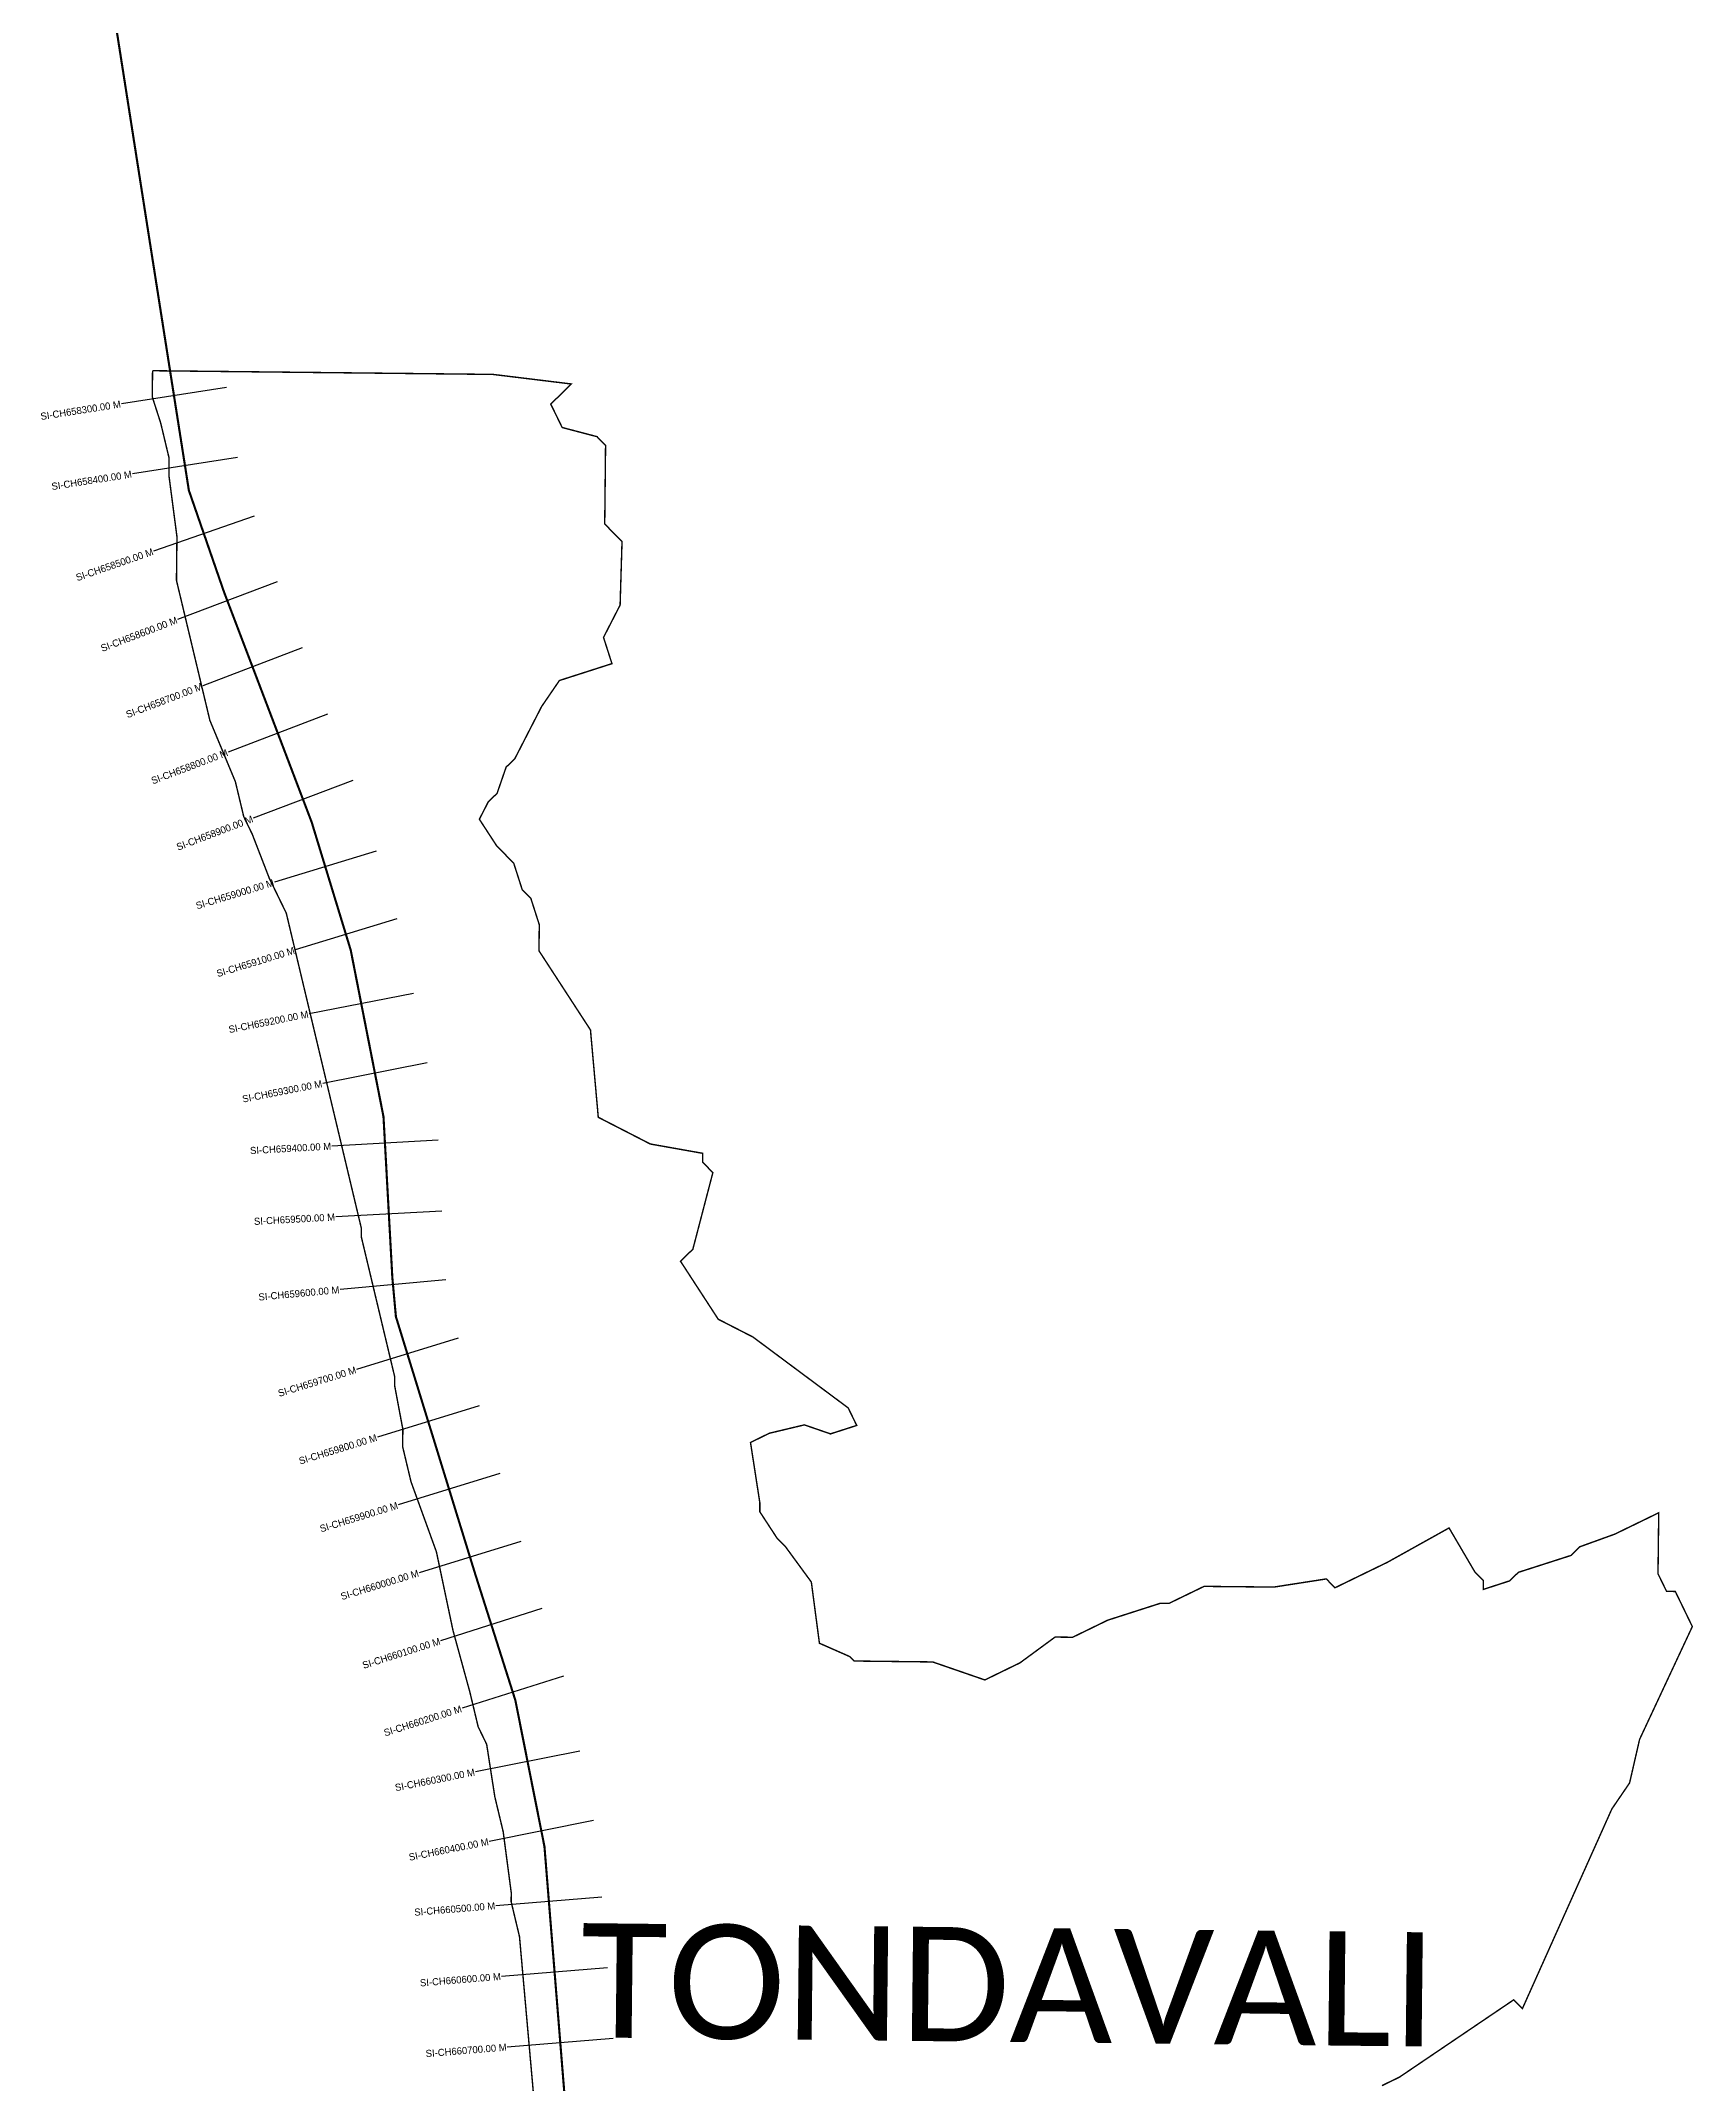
# Model space of a CAD drawing. Header units: metres. Extents: x 333202 to 336109, y 1779198 to 1790673.
# Drawn here: x 333778 to 336109, y 1784912 to 1787793 of the extents above; entities that cross this region are included whole.
import ezdxf
from ezdxf.enums import TextEntityAlignment as Align

# ---------------------------------------------------------------- set-up
doc = ezdxf.new("R2010")
doc.units = ezdxf.units.M
for name, color, linetype in [('CS', 134, 'Continuous'), ('CSMark', 6, 'Continuous'), ('NATURALLY PROTECTED', 3, 'Continuous'), ('VILLAGE NAME', 250, 'Continuous')]:
    doc.layers.add(name, color=color, linetype=linetype)

msp = doc.modelspace()

# ---------------------------------------------------------------- linework, layer by layer
at = {"color": 6, "const_width": 2}
for points in [[(334475.2, 1784871.9), (334453.3, 1785118.3), (334441.5, 1785167.7), (334441.7, 1785180), (334430.3, 1785266.3), (334418.5, 1785315.6), (334407, 1785389.6), (334395, 1785414.4), (334383.2, 1785463.7), (334359.5, 1785550.2), (334336.1, 1785661.2), (334300.3, 1785760), (334288.5, 1785809.4), (334288.8, 1785833.9), (334277.2, 1785895.7), (334277.3, 1785908), (334230.2, 1786105.5), (334230.2, 1786117.8), (334124.4, 1786562), (334100.3, 1786611.6), (334076.4, 1786673.4), (334064.4, 1786698.1), (334052.6, 1786747.5), (334016.6, 1786834), (333969.5, 1787031.5), (333970.2, 1787093), (333958.9, 1787179.3), (333959.1, 1787203.9), (333947.3, 1787253.3), (333935.4, 1787290.3), (333935.8, 1787327.2)], [(333935.8, 1787327.2), (334415.8, 1787322), (334526.4, 1787308.5), (334497.4, 1787280.1), (334513.5, 1787247.1), (334562.6, 1787234.2), (334574.7, 1787221.8), (334573.5, 1787111), (334597.9, 1787086.2), (334595.2, 1786996.6), (334574.1, 1786955.5), (334571.8, 1786951), (334583.7, 1786914), (334509.6, 1786890.2), (334484.5, 1786853.5), (334446.8, 1786780.1), (334434.4, 1786767.9), (334421.7, 1786731.1), (334409.2, 1786718.9), (334396.7, 1786694.5), (334420.9, 1786657.3), (334445.2, 1786632.4), (334457.1, 1786595.3), (334469.3, 1786582.9), (334481.2, 1786545.8), (334480.8, 1786508.9), (334553.4, 1786397.3), (334564.4, 1786274.1), (334637.8, 1786236.4), (334711.5, 1786223.3), (334711.5, 1786210.9), (334726, 1786196), (334697.8, 1786088), (334680.4, 1786071), (334733.6, 1785989.2), (334782.6, 1785964.1), (334916.9, 1785864.1), (334928.9, 1785839.4), (334891.9, 1785827.5), (334855.1, 1785840.2), (334805.7, 1785828.4), (334779.1, 1785815.4), (334792.3, 1785730.1), (334792.2, 1785717.7), (334816.4, 1785680.6), (334828.6, 1785668.1), (334864.9, 1785618.5), (334876.3, 1785532.2), (334919.2, 1785513.3), (334925.3, 1785507.1), (335036, 1785505.8), (335109.6, 1785480.4), (335159.1, 1785504.5), (335208.7, 1785540.9), (335233.4, 1785540.6), (335282.9, 1785564.7), (335357, 1785588.5), (335369.3, 1785588.4), (335418.8, 1785612.4), (335517.2, 1785611.4), (335591.2, 1785622.9), (335603.4, 1785610.4), (335677.6, 1785646.5), (335764.3, 1785694.8), (335800.6, 1785632.9), (335812.7, 1785620.5), (335812.6, 1785608.1), (335849.6, 1785620.1), (335862.1, 1785632.2), (335936.2, 1785656), (335948.6, 1785668.2), (335998.1, 1785686.1), (336060, 1785716.2), (336059, 1785630.1), (336071.1, 1785605.3), (336083.4, 1785605.2), (336107.4, 1785555.7), (336033, 1785396.5), (336018.9, 1785335.1), (335993.9, 1785298.4), (335867.7, 1785016.7), (335855.5, 1785029.2), (335694.3, 1784920.1), (335669.6, 1784908.1)]]:
    msp.add_lwpolyline(points, dxfattribs=at)
at = {"layer": 'CS'}
for p, q in [((334040.1, 1787303.7), (333891.9, 1787280.4)), ((334055.6, 1787204.9), (333907.4, 1787181.7)), ((334079, 1787121.8), (333937.2, 1787072.7)), ((334111.3, 1787029.6), (333971.1, 1786976.2)), ((334146.9, 1786936.1), (334006.7, 1786882.8)), ((334182.5, 1786842.7), (334042.3, 1786789.3)), ((334218.1, 1786749.2), (334077.9, 1786695.9)), ((334251.1, 1786649.5), (334107.6, 1786605.8)), ((334280.3, 1786553.9), (334136.8, 1786510.1)), ((334303.7, 1786448.9), (334156.5, 1786420)), ((334323, 1786350.8), (334175.8, 1786321.9)), ((334338.4, 1786241.7), (334188.6, 1786233.4)), ((334343.9, 1786141.8), (334194.1, 1786133.6)), ((334349.6, 1786044.8), (334200.2, 1786031)), ((334366.8, 1785962.6), (334223.4, 1785918.4)), ((334396.2, 1785867), (334252.9, 1785822.9)), ((334425.7, 1785771.5), (334282.3, 1785727.3)), ((334455.1, 1785675.9), (334311.8, 1785631.7)), ((334485, 1785581.2), (334342, 1785535.7)), ((334515.3, 1785485.9), (334372.3, 1785440.4)), ((334538.2, 1785380), (334391.1, 1785350.8)), ((334557.7, 1785281.9), (334410.5, 1785252.7)), ((334569.5, 1785174), (334419.9, 1785161.9)), ((334577.5, 1785074.3), (334428, 1785062.3)), ((334585.6, 1784974.7), (334436, 1784962.6))]:
    msp.add_line(p, q, dxfattribs=at)
at = {"layer": 'NATURALLY PROTECTED', "const_width": 3, "flags": 128}
msp.add_lwpolyline([(333834.3, 1788131.1), (333887.6, 1787791.6), (333933, 1787502), (333987, 1787158.4), (334036.7, 1787014.7), (334160.2, 1786690.4), (334215.3, 1786509.8), (334261.5, 1786274.8), (334267.7, 1786162.1), (334274, 1786047.5), (334279, 1785992.8), (334325.4, 1785842.2), (334391.1, 1785629), (334447.5, 1785451.6), (334488.5, 1785245.4), (334509, 1784991.3), (334526.2, 1784778.3)], dxfattribs=at)

# ---------------------------------------------------------------- texts
at = {"layer": 'CSMark'}
for s, rotation, p in [('SI-CH658300.00 M', 8.9213, (333890.9, 1787280.3)), ('SI-CH658400.00 M', 8.9213, (333906.4, 1787181.5)), ('SI-CH658500.00 M', 19.0987, (333936.3, 1787072.4)), ('SI-CH658600.00 M', 20.8502, (333970.2, 1786975.9)), ('SI-CH658700.00 M', 20.8502, (334005.8, 1786882.4)), ('SI-CH658800.00 M', 20.8502, (334041.4, 1786789)), ('SI-CH658900.00 M', 20.8502, (334077, 1786695.5)), ('SI-CH659000.00 M', 16.9655, (334106.7, 1786605.5)), ('SI-CH659100.00 M', 16.9655, (334135.8, 1786509.8)), ('SI-CH659200.00 M', 11.1085, (334155.5, 1786419.8)), ('SI-CH659300.00 M', 11.1085, (334174.8, 1786321.7)), ('SI-CH659400.00 M', 3.1566, (334187.6, 1786233.4)), ('SI-CH659500.00 M', 3.1566, (334193.1, 1786133.5)), ('SI-CH659600.00 M', 5.2509, (334199.2, 1786030.9)), ('SI-CH659700.00 M', 17.1224, (334222.5, 1785918.1)), ('SI-CH659800.00 M', 17.1224, (334251.9, 1785822.6)), ('SI-CH659900.00 M', 17.1224, (334281.4, 1785727)), ('SI-CH660000.00 M', 17.1224, (334310.8, 1785631.4)), ('SI-CH660100.00 M', 17.6343, (334341.1, 1785535.4)), ('SI-CH660200.00 M', 17.6343, (334371.4, 1785440.1)), ('SI-CH660300.00 M', 11.2369, (334390.1, 1785350.6)), ('SI-CH660400.00 M', 11.2369, (334409.6, 1785252.5)), ('SI-CH660500.00 M', 4.6176, (334419, 1785161.9)), ('SI-CH660600.00 M', 4.6176, (334427, 1785062.2)), ('SI-CH660700.00 M', 4.6176, (334435.1, 1784962.5))]:
    msp.add_text(s, height=10, rotation=rotation, dxfattribs=at).set_placement(p, align=Align.MIDDLE_RIGHT)
at = {"layer": 'VILLAGE NAME', "insert": (334540.7, 1785137.4), "char_height": 161.109, "attachment_point": 1, "rotation": 359.3742}
msp.add_mtext_dynamic_manual_height_columns('{\\fCalibri|b0|i0|c0|p34;TONDAVALI}', width=1589.786, gutter_width=805.5, heights=[0], dxfattribs=at)

doc.saveas('drawing.dxf')
